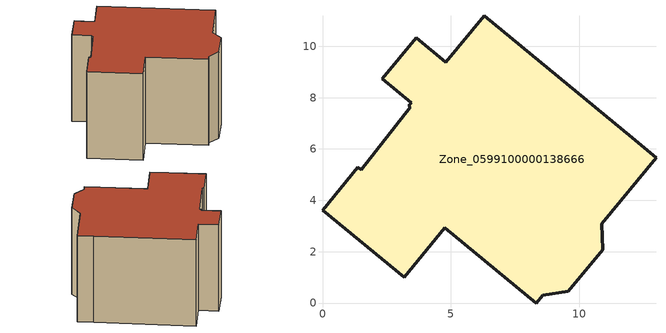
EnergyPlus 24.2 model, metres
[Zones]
Zone_0599100000138666
 floor ground (C_G): 4.77,2.94 3.18,1 0,3.62 1.38,5.29 1.51,5.19 3.42,7.62 3.35,7.68 3.45,7.8 2.33,8.73 3.66,10.33 4.81,9.38 6.3,11.18 12.07,6.43 12.99,5.65 10.87,3.08 10.91,2.07 9.57,0.46 8.58,0.31 8.33,0 z0
 wall outside (C_F): 9.57,0.46 10.91,2.07 10.87,3.08 12.99,5.65 12.07,6.43 6.3,11.18 4.81,9.38 3.66,10.33 2.33,8.73 3.45,7.8 3.35,7.68 3.42,7.62 1.51,5.19 1.38,5.29 0,3.62 3.18,1 4.77,2.94 8.33,0 8.58,0.31 9.57,0.46 z0:7.18
 roof outside (C_R): 3.42,7.62 1.51,5.19 1.38,5.29 0,3.62 3.18,1 4.77,2.94 8.33,0 8.58,0.31 9.57,0.46 10.91,2.07 10.87,3.08 12.99,5.65 12.07,6.43 6.3,11.18 4.81,9.38 3.66,10.33 2.33,8.73 3.45,7.8 3.35,7.68 z7.18
[BUILDING]
Pand.0599100000138666: North Axis=0; Terrain=City; Loads Convergence Tolerance Value=0.04; Temperature Convergence Tolerance Value=0.4; Solar Distribution=FullExterior; Maximum Number of Warmup Days=25; Minimum Number of Warmup Days=1
[Site:Location]
Rotterdam.The.Hague.AP_ZH_NLD Design_Conditions: Latitude=51.96; Longitude=4.45; Time Zone=1; Elevation=-4.5
[SITE:GROUNDTEMPERATURE:BUILDINGSURFACE]
18, 18, 18, 18, 18, 18, 18, 18, 18, 18, 18, 18
[MATERIAL] Thermal Absorptance=0.9; Solar Absorptance=0.7; Visible Absorptance=0.7
Name | Roughness | Thickness | Conductivity | Density | Specific Heat
G.D.1965 | MediumSmooth | 0.15 | 1 | 540 | 1210
F.D.1965 | Rough | 0.3 | 0.857143 | 1920 | 840
R.D.1965 | MediumRough | 0.2 | 0.08 | 1500 | 1000
[CONSTRUCTION]
C_G: G.D.1965
C_F: F.D.1965
C_R: R.D.1965
[ZONE]
Zone_0599100000138666: Type=1; Multiplier=1; Ceiling Height=Autocalculate; Volume=Autocalculate; Floor Area=autocalculate; Part of Total Floor Area=Yes
[ZONEINFILTRATION:DESIGNFLOWRATE]
Infil_Zone_0599100000138666: Zone or ZoneList or Space or SpaceList=Zone_0599100000138666; Schedule=AlwaysOn; Design Flow Rate Calculation Method=Flow/Area; Flow Rate per Floor Area=0.0042; Constant Term Coefficient=1; Temperature Term Coefficient=0; Velocity Term Coefficient=0; Velocity Squared Term Coefficient=0
[HVACTEMPLATE:ZONE:IDEALLOADSAIRSYSTEM]
Zone_0599100000138666: Maximum Heating Supply Air Temperature=50; Minimum Cooling Supply Air Temperature=13; Maximum Heating Supply Air Humidity Ratio=0.0156; Minimum Cooling Supply Air Humidity Ratio=0.0077; Heating Limit=NoLimit; Cooling Limit=NoLimit; Dehumidification Control Type=ConstantSensibleHeatRatio; Cooling Sensible Heat Ratio=0.7; Dehumidification Setpoint=60; Humidification Control Type=None; Humidification Setpoint=30; Outdoor Air Method=None; Outdoor Air Flow Rate per Person=0.00944; Outdoor Air Flow Rate per Zone Floor Area=0; Outdoor Air Flow Rate per Zone=0; Demand Controlled Ventilation Type=None; Outdoor Air Economizer Type=NoEconomizer; Heat Recovery Type=None; Sensible Heat Recovery Effectiveness=0.7; Latent Heat Recovery Effectiveness=0.65
[ZONECONTROL:THERMOSTAT]
ThermostatControl_Zone_0599100000138666: Zone or ZoneList=Zone_0599100000138666; Control Type Schedule=DualSetpointControlType; Control 1=Thermostat_Zone_0599100000138666; Temperature Difference Between Cutout And Setpoint=0
[THERMOSTATSETPOINT:DUALSETPOINT]
Thermostat_Zone_0599100000138666: Heating Setpoint Temperature Schedule=HeatingSetpoint_Zone_0599100000138666; Cooling Setpoint Temperature Schedule=CoolingSetpoint_Zone_0599100000138666
[SCHEDULE:COMPACT]
HeatingSetpoint_Zone_0599100000138666: Through: 12/31, For: AllDays, Until: 24:00, 21
CoolingSetpoint_Zone_0599100000138666: Through: 12/31, For: AllDays, Until: 24:00, 24
DualSetpointControlType: Through: 12/31, For: AllDays, Until: 24:00, 4
AlwaysOn: Through: 12/31, For: AllDays, Until: 24:00, 1
